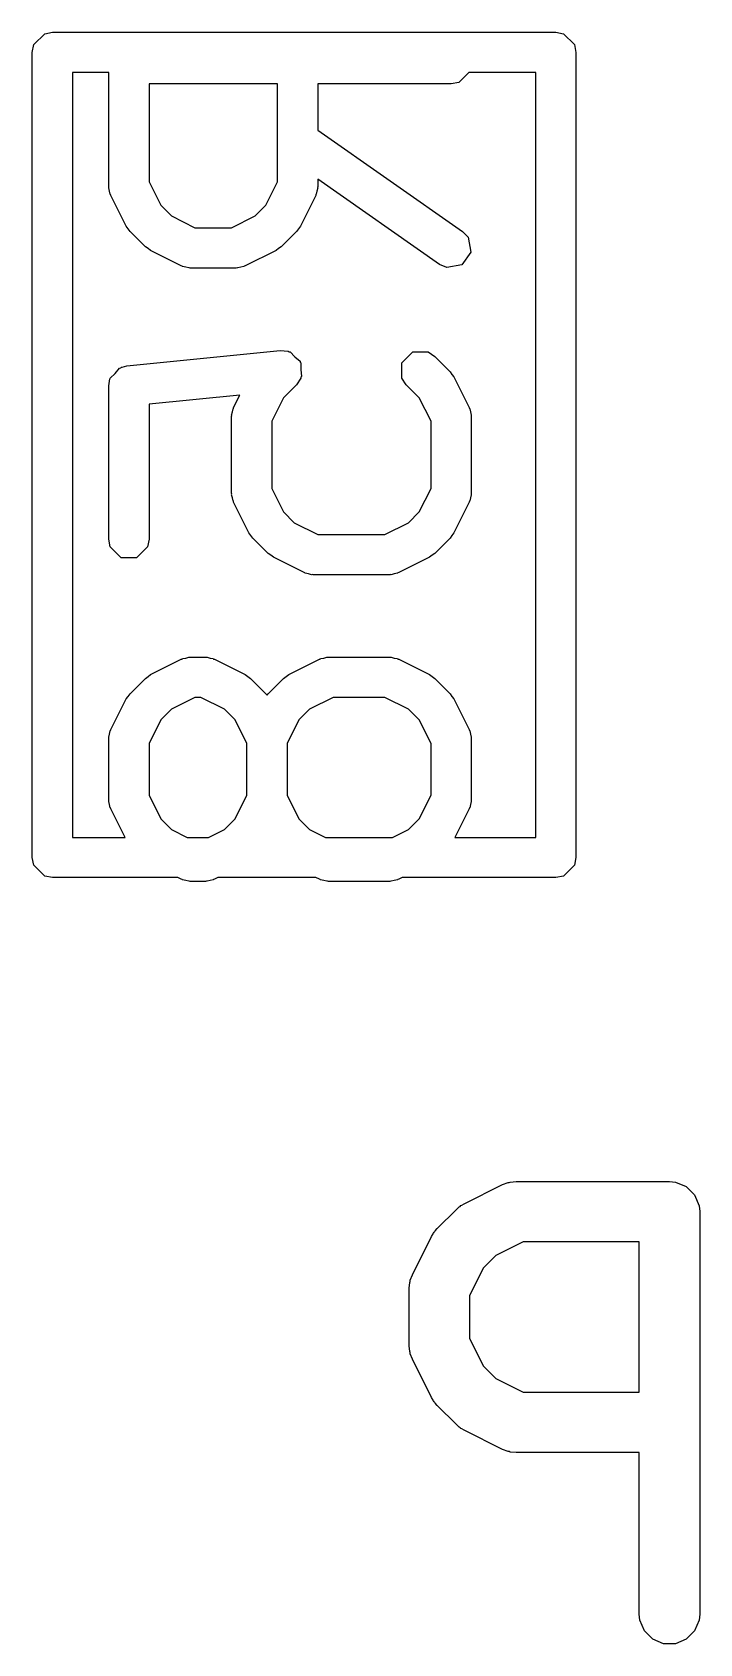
# Model space of a CAD drawing. Header units: inches. Extents: x 0.38 to 5.39, y 0.07 to 3.28.
# Drawn here: x 2.9847 to 3.0499, y 2.2597 to 2.4174 of the extents above; entities that cross this region are included whole.
import ezdxf

# ---------------------------------------------------------------- set-up
doc = ezdxf.new("R2010")
doc.units = ezdxf.units.IN
doc.header["$MEASUREMENT"] = 0
doc.layers.add('BLACK', color=250, linetype='CONTINUOUS')

msp = doc.modelspace()

# ---------------------------------------------------------------- linework, layer by layer
at = {"layer": 'BLACK', "linetype": 'CONTINUOUS'}
for p, q in [((2.98483, 2.41615), (2.9859, 2.41721)), ((2.9859, 2.41721), (2.98665, 2.41736)), ((2.98665, 2.41736), (3.03587, 2.41736)), ((3.03587, 2.41736), (3.03662, 2.41721)), ((3.03662, 2.41721), (3.03768, 2.41615)), ((2.98469, 2.41539), (2.98483, 2.41615)), ((2.98469, 2.33665), (2.98469, 2.41539)), ((3.03768, 2.41615), (3.03783, 2.41539)), ((3.03783, 2.41539), (3.03783, 2.33665)), ((2.99216, 2.41343), (2.98862, 2.41343)), ((2.98862, 2.41343), (2.98862, 2.33862)), ((2.99216, 2.40227), (2.99216, 2.41343)), ((3.02735, 2.41343), (3.02638, 2.41245)), ((3.0339, 2.41343), (3.02735, 2.41343)), ((3.0339, 2.33862), (3.0339, 2.41343)), ((3.00866, 2.4123), (2.9961, 2.4123)), ((2.9961, 2.4123), (2.9961, 2.40274)), ((3.00866, 2.40274), (3.00866, 2.4123)), ((3.02563, 2.4123), (3.0126, 2.4123)), ((3.0126, 2.4123), (3.0126, 2.40779)), ((3.02638, 2.41245), (3.02563, 2.4123)), ((3.0126, 2.40779), (3.02675, 2.39788)), ((2.99218, 2.40217), (2.99216, 2.40227)), ((2.99217, 2.40213), (2.99218, 2.40217)), ((2.99225, 2.40183), (2.99217, 2.40213)), ((2.9961, 2.40274), (2.99725, 2.40044)), ((3.00751, 2.40044), (3.00866, 2.40274)), ((3.01259, 2.40213), (3.01251, 2.40183)), ((3.0126, 2.40227), (3.01258, 2.40217)), ((3.01258, 2.40217), (3.01259, 2.40213)), ((3.0245, 2.39466), (3.0126, 2.40299)), ((3.0126, 2.40299), (3.0126, 2.40227)), ((2.99231, 2.40152), (2.99225, 2.40183)), ((2.99234, 2.40149), (2.99231, 2.40152)), ((2.99237, 2.40139), (2.99234, 2.40149)), ((2.99387, 2.39839), (2.99237, 2.40139)), ((3.01239, 2.40139), (3.01089, 2.39839)), ((3.01241, 2.40149), (3.01239, 2.40139)), ((3.01245, 2.40152), (3.01241, 2.40149)), ((3.01251, 2.40183), (3.01245, 2.40152)), ((2.99725, 2.40044), (2.9983, 2.39939)), ((2.9983, 2.39939), (3.00059, 2.39824)), ((3.00416, 2.39824), (3.00646, 2.39939)), ((3.00646, 2.39939), (3.00751, 2.40044)), ((2.99406, 2.39814), (2.99387, 2.39839)), ((2.99424, 2.39788), (2.99406, 2.39814)), ((2.99574, 2.39638), (2.99424, 2.39788)), ((3.00059, 2.39824), (3.00416, 2.39824)), ((3.01052, 2.39788), (3.00902, 2.39638)), ((3.0107, 2.39814), (3.01052, 2.39788)), ((3.01089, 2.39839), (3.0107, 2.39814)), ((3.02675, 2.39788), (3.02729, 2.39733)), ((3.02729, 2.39733), (3.02755, 2.39585)), ((2.996, 2.3962), (2.99574, 2.39638)), ((2.99625, 2.39601), (2.996, 2.3962)), ((2.99925, 2.39451), (2.99625, 2.39601)), ((3.00851, 2.39601), (3.00551, 2.39451)), ((3.00876, 2.3962), (3.00851, 2.39601)), ((3.00902, 2.39638), (3.00876, 2.3962)), ((3.02755, 2.39585), (3.02668, 2.39461)), ((2.99934, 2.39448), (2.99925, 2.39451)), ((2.99938, 2.39445), (2.99934, 2.39448)), ((2.99969, 2.39439), (2.99938, 2.39445)), ((2.99999, 2.39431), (2.99969, 2.39439)), ((3.00003, 2.39432), (2.99999, 2.39431)), ((3.00013, 2.3943), (3.00003, 2.39432)), ((3.00463, 2.3943), (3.00013, 2.3943)), ((3.00473, 2.39432), (3.00463, 2.3943)), ((3.00477, 2.39431), (3.00473, 2.39432)), ((3.00507, 2.39439), (3.00477, 2.39431)), ((3.00538, 2.39445), (3.00507, 2.39439)), ((3.00541, 2.39448), (3.00538, 2.39445)), ((3.00551, 2.39451), (3.00541, 2.39448)), ((3.0252, 2.39435), (3.0245, 2.39466)), ((3.02668, 2.39461), (3.0252, 2.39435)), ((2.99347, 2.38459), (2.99393, 2.38473)), ((2.99393, 2.38473), (3.00893, 2.38623)), ((3.00893, 2.38623), (3.0097, 2.38616)), ((3.0097, 2.38616), (3.00978, 2.38609)), ((3.00978, 2.38609), (3.00988, 2.38609)), ((3.00988, 2.38609), (3.01035, 2.38562)), ((3.01035, 2.38562), (3.01086, 2.3852)), ((3.01086, 2.3852), (3.01087, 2.3851)), ((3.01087, 2.3851), (3.01095, 2.38503)), ((3.01095, 2.38503), (3.01095, 2.38436)), ((3.02081, 2.38503), (3.02187, 2.38609)), ((3.02081, 2.38352), (3.02081, 2.38503)), ((3.02187, 2.38609), (3.02338, 2.38609)), ((3.02338, 2.38609), (3.02402, 2.38566)), ((3.02402, 2.38566), (3.02552, 2.38416)), ((2.99216, 2.38277), (2.99225, 2.38324)), ((2.99225, 2.38334), (2.99228, 2.38339)), ((2.99225, 2.38324), (2.99225, 2.38334)), ((2.99228, 2.38339), (2.99231, 2.38353)), ((2.99231, 2.38353), (2.99278, 2.38399)), ((2.99278, 2.38399), (2.9932, 2.38451)), ((2.9932, 2.38451), (2.99333, 2.38455)), ((2.99333, 2.38455), (2.99338, 2.38459)), ((2.99338, 2.38459), (2.99347, 2.38459)), ((3.01095, 2.38352), (3.01052, 2.38288)), ((3.01095, 2.38436), (3.01101, 2.3837)), ((3.01101, 2.3837), (3.01095, 2.38362)), ((3.01095, 2.38362), (3.01095, 2.38352)), ((3.02123, 2.38288), (3.02081, 2.38352)), ((3.02552, 2.38416), (3.02569, 2.3839)), ((3.02569, 2.3839), (3.02589, 2.38365)), ((3.02589, 2.38365), (3.02739, 2.38065)), ((2.99216, 2.36777), (2.99216, 2.38277)), ((3.00498, 2.38188), (2.9961, 2.38099)), ((3.00437, 2.38065), (3.00498, 2.38188)), ((3.00925, 2.38161), (3.0081, 2.37931)), ((3.01052, 2.38288), (3.00925, 2.38161)), ((3.02251, 2.38161), (3.02123, 2.38288)), ((3.02366, 2.37931), (3.02251, 2.38161)), ((2.9961, 2.38099), (2.9961, 2.36777)), ((3.00416, 2.37991), (3.00425, 2.38022)), ((3.00425, 2.38022), (3.00431, 2.38053)), ((3.00431, 2.38053), (3.00434, 2.38056)), ((3.00434, 2.38056), (3.00437, 2.38065)), ((3.02739, 2.38065), (3.02741, 2.38056)), ((3.02741, 2.38056), (3.02744, 2.38053)), ((3.02744, 2.38053), (3.02751, 2.38022)), ((3.02751, 2.38022), (3.02759, 2.37991)), ((3.00418, 2.37987), (3.00416, 2.37991)), ((3.00416, 2.37977), (3.00418, 2.37987)), ((3.00416, 2.37227), (3.00416, 2.37977)), ((3.0081, 2.37931), (3.0081, 2.37274)), ((3.02366, 2.37274), (3.02366, 2.37931)), ((3.02759, 2.37991), (3.02758, 2.37987)), ((3.02758, 2.37987), (3.02759, 2.37977)), ((3.02759, 2.37977), (3.02759, 2.37227)), ((3.00418, 2.37218), (3.00416, 2.37227)), ((3.00416, 2.37213), (3.00418, 2.37218)), ((3.00425, 2.37183), (3.00416, 2.37213)), ((3.0081, 2.37274), (3.00925, 2.37044)), ((3.02251, 2.37044), (3.02366, 2.37274)), ((3.02759, 2.37213), (3.02751, 2.37183)), ((3.02759, 2.37227), (3.02758, 2.37218)), ((3.02758, 2.37218), (3.02759, 2.37213)), ((3.00431, 2.37152), (3.00425, 2.37183)), ((3.00434, 2.37149), (3.00431, 2.37152)), ((3.00437, 2.37139), (3.00434, 2.37149)), ((3.00587, 2.36839), (3.00437, 2.37139)), ((3.02739, 2.37139), (3.02589, 2.36839)), ((3.02741, 2.37149), (3.02739, 2.37139)), ((3.02744, 2.37152), (3.02741, 2.37149)), ((3.02751, 2.37183), (3.02744, 2.37152)), ((3.00925, 2.37044), (3.01029, 2.36939)), ((3.01029, 2.36939), (3.01259, 2.36824)), ((3.01916, 2.36824), (3.02146, 2.36939)), ((3.02146, 2.36939), (3.02251, 2.37044)), ((2.99231, 2.36702), (2.99216, 2.36777)), ((2.9961, 2.36777), (2.99595, 2.36702)), ((3.00606, 2.36814), (3.00587, 2.36839)), ((3.00624, 2.36788), (3.00606, 2.36814)), ((3.00774, 2.36638), (3.00624, 2.36788)), ((3.01259, 2.36824), (3.01916, 2.36824)), ((3.02552, 2.36788), (3.02402, 2.36638)), ((3.02569, 2.36815), (3.02552, 2.36788)), ((3.02589, 2.36839), (3.02569, 2.36815)), ((2.99338, 2.36596), (2.99231, 2.36702)), ((2.99488, 2.36596), (2.99338, 2.36596)), ((2.99595, 2.36702), (2.99488, 2.36596)), ((3.008, 2.36621), (3.00774, 2.36638)), ((3.00825, 2.36601), (3.008, 2.36621)), ((3.01125, 2.36451), (3.00825, 2.36601)), ((3.02351, 2.36601), (3.02051, 2.36451)), ((3.02376, 2.36621), (3.02351, 2.36601)), ((3.02402, 2.36638), (3.02376, 2.36621)), ((3.01134, 2.36449), (3.01125, 2.36451)), ((3.01137, 2.36446), (3.01134, 2.36449)), ((3.01168, 2.36439), (3.01137, 2.36446)), ((3.01199, 2.36431), (3.01168, 2.36439)), ((3.01203, 2.36433), (3.01199, 2.36431)), ((3.01213, 2.36431), (3.01203, 2.36433)), ((3.01963, 2.36431), (3.01213, 2.36431)), ((3.01972, 2.36433), (3.01963, 2.36431)), ((3.01977, 2.36431), (3.01972, 2.36433)), ((3.02007, 2.36439), (3.01977, 2.36431)), ((3.02038, 2.36446), (3.02007, 2.36439)), ((3.02041, 2.36449), (3.02038, 2.36446)), ((3.02051, 2.36451), (3.02041, 2.36449)), ((2.99625, 2.35454), (2.99925, 2.35604)), ((2.99925, 2.35604), (2.99934, 2.35606)), ((2.99934, 2.35606), (2.99938, 2.3561)), ((2.99938, 2.3561), (2.99969, 2.35616)), ((2.99969, 2.35616), (2.99999, 2.35624)), ((2.99999, 2.35624), (3.00003, 2.35623)), ((3.00003, 2.35623), (3.00013, 2.35624)), ((3.00013, 2.35624), (3.00163, 2.35624)), ((3.00163, 2.35624), (3.00173, 2.35623)), ((3.00173, 2.35623), (3.00177, 2.35624)), ((3.00177, 2.35624), (3.00207, 2.35616)), ((3.00207, 2.35616), (3.00238, 2.3561)), ((3.00238, 2.3561), (3.00241, 2.35606)), ((3.00241, 2.35606), (3.00251, 2.35604)), ((3.00251, 2.35604), (3.00551, 2.35454)), ((3.00975, 2.35454), (3.01275, 2.35604)), ((3.01275, 2.35604), (3.01284, 2.35606)), ((3.01284, 2.35606), (3.01287, 2.3561)), ((3.01287, 2.3561), (3.01318, 2.35616)), ((3.01318, 2.35616), (3.01349, 2.35624)), ((3.01349, 2.35624), (3.01353, 2.35623)), ((3.01353, 2.35623), (3.01363, 2.35624)), ((3.01363, 2.35624), (3.01963, 2.35624)), ((3.01963, 2.35624), (3.01972, 2.35623)), ((3.01972, 2.35623), (3.01977, 2.35624)), ((3.01977, 2.35624), (3.02007, 2.35616)), ((3.02007, 2.35616), (3.02038, 2.3561)), ((3.02038, 2.3561), (3.02041, 2.35606)), ((3.02041, 2.35606), (3.02051, 2.35604)), ((3.02051, 2.35604), (3.02351, 2.35454)), ((2.99424, 2.35267), (2.99574, 2.35417)), ((2.99574, 2.35417), (2.996, 2.35434)), ((2.996, 2.35434), (2.99625, 2.35454)), ((3.00551, 2.35454), (3.00576, 2.35434)), ((3.00576, 2.35434), (3.00602, 2.35417)), ((3.00602, 2.35417), (3.00752, 2.35267)), ((3.00774, 2.35267), (3.00924, 2.35417)), ((3.00924, 2.35417), (3.0095, 2.35434)), ((3.0095, 2.35434), (3.00975, 2.35454)), ((3.02351, 2.35454), (3.02376, 2.35434)), ((3.02376, 2.35434), (3.02402, 2.35417)), ((3.02402, 2.35417), (3.02552, 2.35267)), ((2.99237, 2.34916), (2.99387, 2.35216)), ((2.99387, 2.35216), (2.99406, 2.35241)), ((2.99406, 2.35241), (2.99424, 2.35267)), ((3.00059, 2.35231), (2.9983, 2.35116)), ((3.00116, 2.35231), (3.00059, 2.35231)), ((3.00346, 2.35116), (3.00116, 2.35231)), ((3.00752, 2.35267), (3.00763, 2.35251)), ((3.00763, 2.35251), (3.00774, 2.35267)), ((3.01409, 2.35231), (3.01179, 2.35116)), ((3.01916, 2.35231), (3.01409, 2.35231)), ((3.02146, 2.35116), (3.01916, 2.35231)), ((3.02552, 2.35267), (3.02569, 2.35241)), ((3.02569, 2.35241), (3.02589, 2.35216)), ((3.02589, 2.35216), (3.02739, 2.34916)), ((2.99725, 2.35011), (2.9961, 2.34781)), ((2.9983, 2.35116), (2.99725, 2.35011)), ((3.00451, 2.35011), (3.00346, 2.35116)), ((3.00566, 2.34781), (3.00451, 2.35011)), ((3.01075, 2.35011), (3.0096, 2.34781)), ((3.01179, 2.35116), (3.01075, 2.35011)), ((3.02251, 2.35011), (3.02146, 2.35116)), ((3.02366, 2.34781), (3.02251, 2.35011)), ((2.99217, 2.34842), (2.99225, 2.34872)), ((2.99225, 2.34872), (2.99231, 2.34903)), ((2.99231, 2.34903), (2.99234, 2.34906)), ((2.99234, 2.34906), (2.99237, 2.34916)), ((3.02739, 2.34916), (3.02741, 2.34906)), ((3.02741, 2.34906), (3.02744, 2.34903)), ((3.02744, 2.34903), (3.02751, 2.34872)), ((3.02751, 2.34872), (3.02759, 2.34842)), ((2.99216, 2.34828), (2.99218, 2.34837)), ((2.99216, 2.34228), (2.99216, 2.34828)), ((2.99218, 2.34837), (2.99217, 2.34842)), ((2.9961, 2.34781), (2.9961, 2.34274)), ((3.00566, 2.34274), (3.00566, 2.34781)), ((3.0096, 2.34781), (3.0096, 2.34274)), ((3.02366, 2.34274), (3.02366, 2.34781)), ((3.02759, 2.34842), (3.02758, 2.34837)), ((3.02758, 2.34837), (3.02759, 2.34828)), ((3.02759, 2.34828), (3.02759, 2.34228)), ((2.99218, 2.34218), (2.99216, 2.34228)), ((2.99217, 2.34214), (2.99218, 2.34218)), ((2.99225, 2.34183), (2.99217, 2.34214)), ((2.9961, 2.34274), (2.99725, 2.34044)), ((3.00451, 2.34044), (3.00566, 2.34274)), ((3.0096, 2.34274), (3.01075, 2.34044)), ((3.02251, 2.34044), (3.02366, 2.34274)), ((3.02759, 2.34214), (3.02751, 2.34183)), ((3.02759, 2.34228), (3.02758, 2.34218)), ((3.02758, 2.34218), (3.02759, 2.34214)), ((2.99231, 2.34152), (2.99225, 2.34183)), ((2.99234, 2.34149), (2.99231, 2.34152)), ((2.99237, 2.3414), (2.99234, 2.34149)), ((2.99376, 2.33862), (2.99237, 2.3414)), ((3.02739, 2.3414), (3.026, 2.33862)), ((3.02741, 2.34149), (3.02739, 2.3414)), ((3.02744, 2.34152), (3.02741, 2.34149)), ((3.02751, 2.34183), (3.02744, 2.34152)), ((2.99725, 2.34044), (2.9983, 2.3394)), ((2.9983, 2.3394), (2.99984, 2.33862)), ((3.00191, 2.33862), (3.00346, 2.3394)), ((3.00346, 2.3394), (3.00451, 2.34044)), ((3.01075, 2.34044), (3.01179, 2.3394)), ((3.01179, 2.3394), (3.01334, 2.33862)), ((3.01991, 2.33862), (3.02146, 2.3394)), ((3.02146, 2.3394), (3.02251, 2.34044)), ((2.98862, 2.33862), (2.99376, 2.33862)), ((2.99984, 2.33862), (3.00191, 2.33862)), ((3.01334, 2.33862), (3.01991, 2.33862)), ((3.026, 2.33862), (3.0339, 2.33862)), ((2.98483, 2.3359), (2.98469, 2.33665)), ((2.9859, 2.33483), (2.98483, 2.3359)), ((3.03768, 2.3359), (3.03662, 2.33483)), ((3.03783, 2.33665), (3.03768, 2.3359)), ((2.98665, 2.33469), (2.9859, 2.33483)), ((2.99891, 2.33469), (2.98665, 2.33469)), ((2.99925, 2.33452), (2.99891, 2.33469)), ((2.99934, 2.33449), (2.99925, 2.33452)), ((2.99938, 2.33446), (2.99934, 2.33449)), ((2.99969, 2.3344), (2.99938, 2.33446)), ((2.99999, 2.33432), (2.99969, 2.3344)), ((3.00003, 2.33433), (2.99999, 2.33432)), ((3.00013, 2.33431), (3.00003, 2.33433)), ((3.00163, 2.33431), (3.00013, 2.33431)), ((3.00173, 2.33433), (3.00163, 2.33431)), ((3.00177, 2.33432), (3.00173, 2.33433)), ((3.00207, 2.3344), (3.00177, 2.33432)), ((3.00238, 2.33446), (3.00207, 2.3344)), ((3.00241, 2.33449), (3.00238, 2.33446)), ((3.00251, 2.33452), (3.00241, 2.33449)), ((3.00284, 2.33469), (3.00251, 2.33452)), ((3.01241, 2.33469), (3.00284, 2.33469)), ((3.01275, 2.33452), (3.01241, 2.33469)), ((3.01284, 2.33449), (3.01275, 2.33452)), ((3.01287, 2.33446), (3.01284, 2.33449)), ((3.01318, 2.3344), (3.01287, 2.33446)), ((3.01349, 2.33432), (3.01318, 2.3344)), ((3.01353, 2.33433), (3.01349, 2.33432)), ((3.01363, 2.33431), (3.01353, 2.33433)), ((3.01963, 2.33431), (3.01363, 2.33431)), ((3.01972, 2.33433), (3.01963, 2.33431)), ((3.01977, 2.33432), (3.01972, 2.33433)), ((3.02007, 2.3344), (3.01977, 2.33432)), ((3.02038, 2.33446), (3.02007, 2.3344)), ((3.02041, 2.33449), (3.02038, 2.33446)), ((3.02051, 2.33452), (3.02041, 2.33449)), ((3.02084, 2.33469), (3.02051, 2.33452)), ((3.03587, 2.33469), (3.02084, 2.33469)), ((3.03662, 2.33483), (3.03587, 2.33469)), ((3.02691, 2.30278), (3.03066, 2.30466)), ((3.03066, 2.30466), (3.0312, 2.30486)), ((3.0312, 2.30486), (3.0313, 2.30487)), ((3.0313, 2.30487), (3.0314, 2.30491)), ((3.0314, 2.30491), (3.03198, 2.30497)), ((3.03198, 2.30497), (3.04697, 2.30497)), ((3.04697, 2.30497), (3.04755, 2.30491)), ((3.04755, 2.30491), (3.04861, 2.30447)), ((3.04861, 2.30447), (3.04943, 2.30366)), ((3.02666, 2.30263), (3.02691, 2.30278)), ((3.04943, 2.30366), (3.04987, 2.30259)), ((3.02426, 2.30035), (3.02614, 2.30223)), ((3.02614, 2.30223), (3.02636, 2.30241)), ((3.02636, 2.30241), (3.02642, 2.30247)), ((3.02642, 2.30247), (3.0265, 2.30253)), ((3.0265, 2.30253), (3.02659, 2.3026)), ((3.02659, 2.3026), (3.02666, 2.30263)), ((3.04987, 2.30259), (3.04993, 2.30201)), ((3.04993, 2.30201), (3.04993, 2.26264)), ((3.02184, 2.29584), (3.02371, 2.29959)), ((3.02371, 2.29959), (3.02387, 2.29983)), ((3.02387, 2.29983), (3.0239, 2.29991)), ((3.0239, 2.29991), (3.02396, 2.29999)), ((3.02396, 2.29999), (3.02402, 2.30008)), ((3.02402, 2.30008), (3.02408, 2.30013)), ((3.02408, 2.30013), (3.02426, 2.30035)), ((3.03267, 2.29906), (3.02998, 2.29771)), ((3.04402, 2.29906), (3.03267, 2.29906)), ((3.04402, 2.28435), (3.04402, 2.29906)), ((3.02878, 2.29652), (3.02743, 2.29382)), ((3.02998, 2.29771), (3.02878, 2.29652)), ((3.02152, 2.29452), (3.02158, 2.29509)), ((3.02158, 2.29509), (3.02162, 2.29519)), ((3.02162, 2.29519), (3.02163, 2.2953)), ((3.02163, 2.2953), (3.02184, 2.29584)), ((3.02152, 2.28889), (3.02152, 2.29452)), ((3.02743, 2.29382), (3.02743, 2.28959)), ((3.02158, 2.28832), (3.02152, 2.28889)), ((3.02743, 2.28959), (3.02878, 2.28689)), ((3.02162, 2.28822), (3.02158, 2.28832)), ((3.02163, 2.28811), (3.02162, 2.28822)), ((3.02184, 2.28757), (3.02163, 2.28811)), ((3.02371, 2.28382), (3.02184, 2.28757)), ((3.02878, 2.28689), (3.02998, 2.28569)), ((3.02998, 2.28569), (3.03267, 2.28435)), ((3.02387, 2.28357), (3.02371, 2.28382)), ((3.03267, 2.28435), (3.04402, 2.28435)), ((3.0239, 2.2835), (3.02387, 2.28357)), ((3.02396, 2.28342), (3.0239, 2.2835)), ((3.02402, 2.28333), (3.02396, 2.28342)), ((3.02408, 2.28328), (3.02402, 2.28333)), ((3.02426, 2.28305), (3.02408, 2.28328)), ((3.02614, 2.28118), (3.02426, 2.28305)), ((3.02636, 2.28099), (3.02614, 2.28118)), ((3.02642, 2.28093), (3.02636, 2.28099)), ((3.0265, 2.28088), (3.02642, 2.28093)), ((3.02659, 2.28081), (3.0265, 2.28088)), ((3.02666, 2.28078), (3.02659, 2.28081)), ((3.02691, 2.28063), (3.02666, 2.28078)), ((3.03066, 2.27875), (3.02691, 2.28063)), ((3.0312, 2.27854), (3.03066, 2.27875)), ((3.0313, 2.27854), (3.0312, 2.27854)), ((3.0314, 2.2785), (3.0313, 2.27854)), ((3.03198, 2.27844), (3.0314, 2.2785)), ((3.04402, 2.27844), (3.03198, 2.27844)), ((3.04402, 2.26264), (3.04402, 2.27844)), ((3.04408, 2.26207), (3.04402, 2.26264)), ((3.04452, 2.261), (3.04408, 2.26207)), ((3.04987, 2.26207), (3.04943, 2.261)), ((3.04993, 2.26264), (3.04987, 2.26207)), ((3.04533, 2.26019), (3.04452, 2.261)), ((3.0464, 2.25975), (3.04533, 2.26019)), ((3.04861, 2.26019), (3.04755, 2.25975)), ((3.04943, 2.261), (3.04861, 2.26019)), ((3.04755, 2.25975), (3.0464, 2.25975))]:
    msp.add_line(p, q, dxfattribs=at)

doc.saveas('drawing.dxf')
